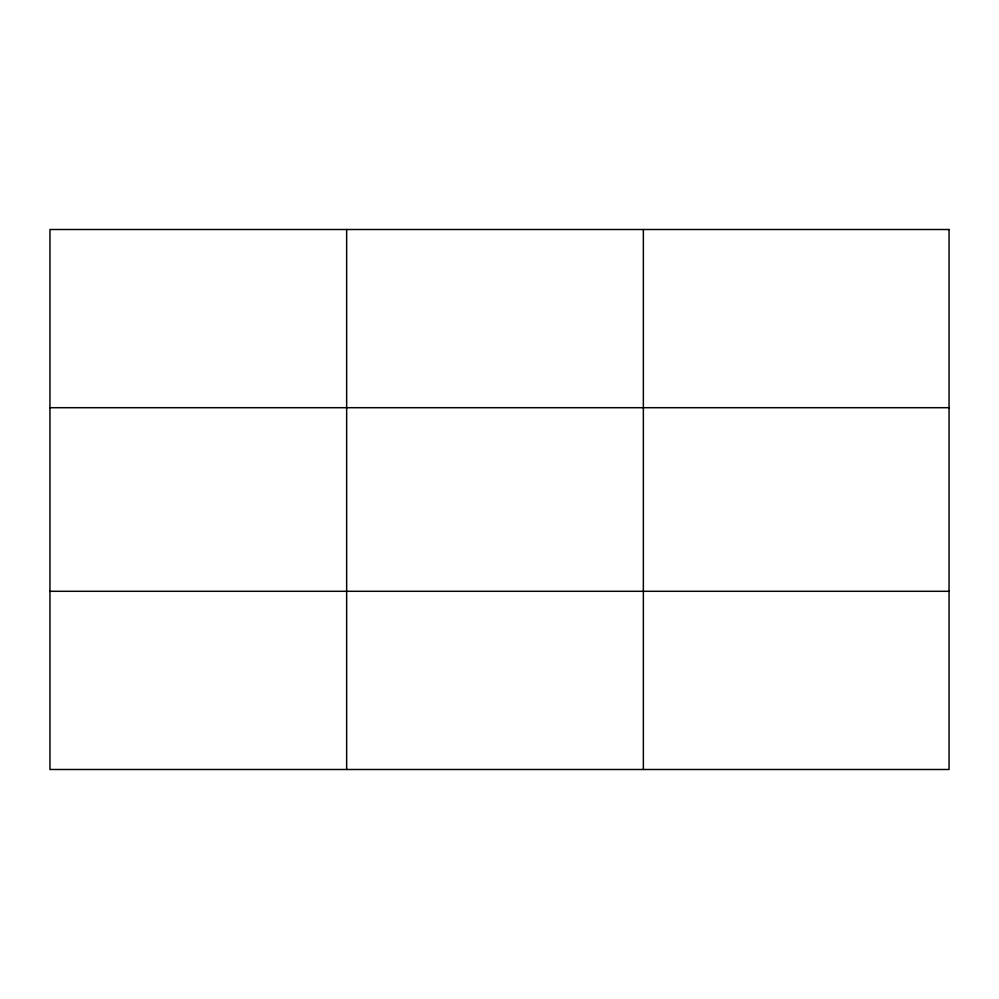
<?xml version="1.0" encoding="UTF-8"?>
<svg xmlns="http://www.w3.org/2000/svg" width="999" height="999" viewBox="0 0 999 999"><rect width="100%" height="100%" fill="white"/><g stroke="black" fill="none" stroke-linecap="round" stroke-linejoin="round"><path stroke-width="1.5" d="M346.653 769.492L346.653 229.508M643.356 769.492L643.356 229.508M49.95 407.704L949.05 407.704M49.95 591.296L949.05 591.296M949.05 229.508L949.05 769.492L49.95 769.492L49.95 229.508L949.05 229.508"/></g></svg>
